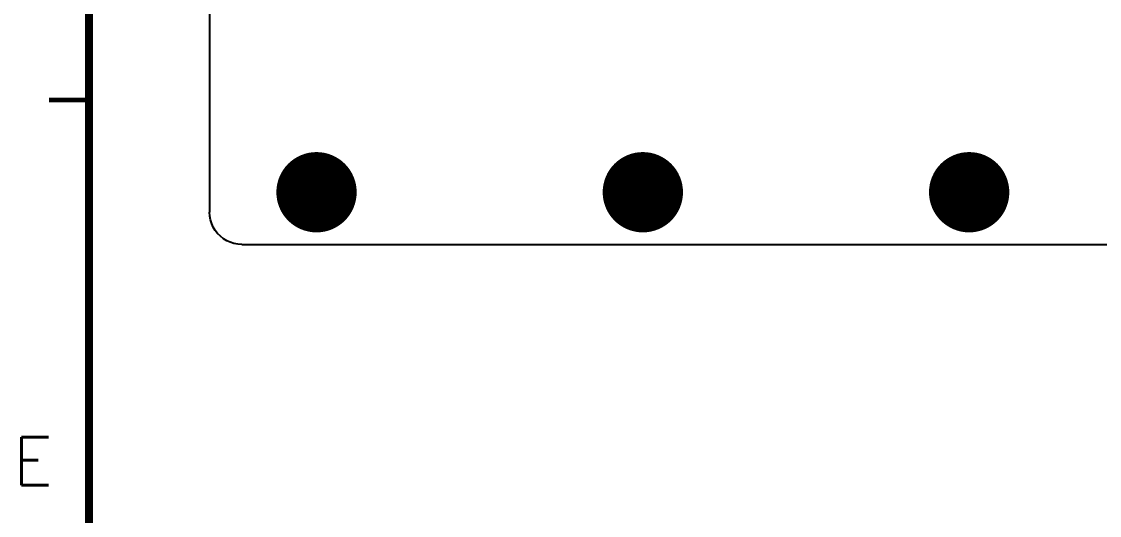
# Model space of a CAD drawing. Extents: x 295 to 953, y 10 to 290.
# Drawn here: x 487.8 to 554.9, y 79.1 to 109.9 of the extents above; entities that cross this region are included whole.
import ezdxf
from ezdxf.enums import TextEntityAlignment as Align

# ---------------------------------------------------------------- set-up
doc = ezdxf.new("R2010")
doc.units = 0
doc.header["$LTSCALE"] = 5
doc.header["$MEASUREMENT"] = 0
doc.layers.get('0').update_dxf_attribs({"linetype": 'CONTINUOUS', "lineweight": 25})
for name, color, linetype in [('DV-ABPB-A4_IN2', 3, 'CONTINUOUS'), ('문자', 4, 'CONTINUOUS'), ('테두리', 3, 'CONTINUOUS')]:
    doc.layers.add(name, color=color, linetype=linetype)
doc.styles.get("Standard").update_dxf_attribs({"font": 'simplex.shx'})

# ---------------------------------------------------------------- blocks, each defined once
blk = doc.blocks.new('C')
at = {"layer": '테두리'}
for points, const_width in [([(15, 285), (15, 15), (405, 15), (405, 285), (15, 285)], 0.5), ([(12.5, 105), (15, 105)], 0.3)]:
    blk.add_lwpolyline(points, dxfattribs=dict(at, const_width=const_width))
at = {"layer": '문자'}
blk.add_text('E', height=3, dxfattribs=at).set_placement((11.5, 82.5), align=Align.MIDDLE)

msp = doc.modelspace()

# ---------------------------------------------------------------- linework, layer by layer
at = {"color": 7, "const_width": 2.501}
for points in [[(504.887, 99.251, 1), (507.388, 99.251, 1)], [(525.207, 99.251, 1), (527.708, 99.251, 1)], [(545.527, 99.251, 1), (548.028, 99.251, 1)]]:
    msp.add_lwpolyline(points, format="xyb", close=True, dxfattribs=at)
at = {"layer": 'DV-ABPB-A4_IN2', "color": 7}
for p, q in [((499.478, 223.003), (499.478, 98.002)), ((499.493, 97.76), (499.478, 98.002)), ((499.536, 97.524), (499.493, 97.76)), ((499.61, 97.293), (499.536, 97.524)), ((499.709, 97.072), (499.61, 97.293)), ((499.833, 96.866), (499.709, 97.072)), ((499.98, 96.676), (499.833, 96.866)), ((500.153, 96.505), (499.98, 96.676)), ((500.341, 96.356), (500.153, 96.505)), ((500.549, 96.231), (500.341, 96.356)), ((500.77, 96.132), (500.549, 96.231)), ((500.999, 96.061), (500.77, 96.132)), ((501.238, 96.018), (500.999, 96.061)), ((501.479, 96.003), (501.238, 96.018)), ((501.479, 96.003), (871.618, 96.003))]:
    msp.add_line(p, q, dxfattribs=at)

# ---------------------------------------------------------------- block references
msp.add_blockref('C', (476.978, 0))

doc.saveas('drawing.dxf')
